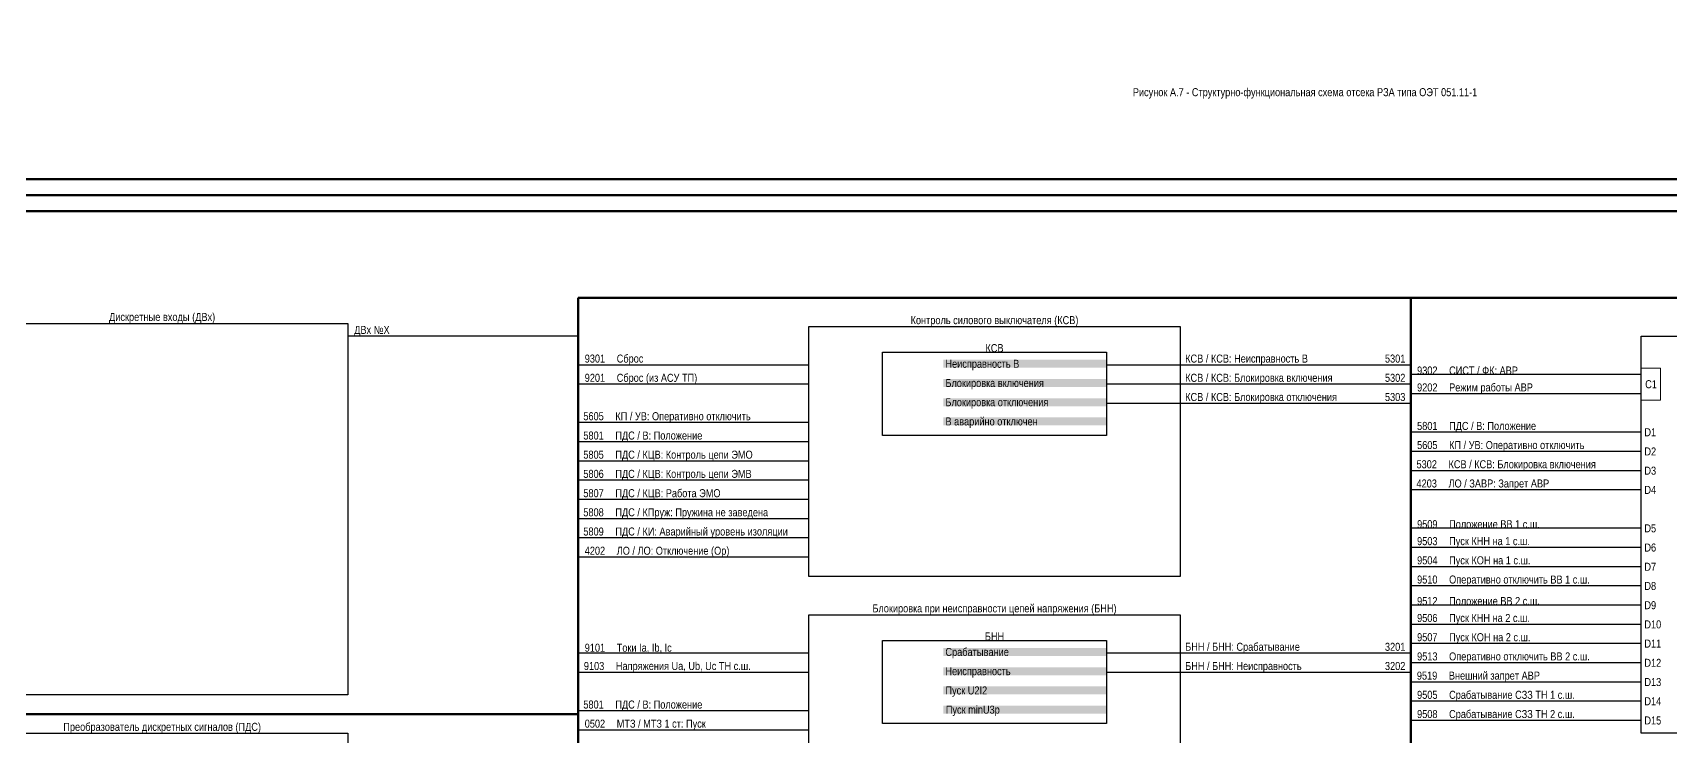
# Model space of a CAD drawing. Header units: millimetres. Extents: x 2179 to 12176, y -20554 to -12004.
# Drawn here: x 3894 to 4405, y -18200 to -17980 of the extents above; entities that cross this region are included whole.
import ezdxf
from ezdxf.enums import TextEntityAlignment as Align

# ---------------------------------------------------------------- set-up
doc = ezdxf.new("R2010")
doc.units = ezdxf.units.MM
for name, color, linetype, lineweight in [('GOOSE', 224, 'Continuous', 30), ('MMS', 190, 'Continuous', 30), ('Внутренняя шина', 4, 'Continuous', 70), ('Вход-Аналоги', 5, 'Continuous', 30), ('Линии связи', 75, 'Continuous', 30), ('Основная', 7, 'Continuous', 30), ('Сигналы внутр.', 13, 'Continuous', 30), ('Тонкая', 7, 'Continuous', 13)]:
    doc.layers.add(name, color=color, linetype=linetype, lineweight=lineweight)
doc.layers.add('Рамка внешняя', color=8, linetype='Continuous', lineweight=40, plot=False)
doc.styles.add('2.5_Gost_RD', font='ARIALN.TTF', dxfattribs={"height": 2.5})
doc.styles.add('Narrow', font='ARIALN.TTF')
doc.styles.add('Табл дан', font='ARIALN.TTF')

# ---------------------------------------------------------------- blocks, each defined once
blk = doc.blocks.new('*U15')
blk.add_lwpolyline([(0, 0), (1189, 0), (1189, 841), (0, 841)], close=True)
at = {"lineweight": 50}
blk.add_lwpolyline([(20, 836), (1184, 836), (1184, 5), (20, 5)], close=True, dxfattribs=at)
at = {"style": '2.5_Gost_RD', "flags": 8}
blk.add_attdef('ФОРМАТ', text='', height=2.5, dxfattribs=at).set_placement((1134, 4), align=Align.TOP_LEFT)

msp = doc.modelspace()

# ---------------------------------------------------------------- linework, layer by layer
at = {"layer": 'Внутренняя шина'}
for points in [[(4064, -18063), (4778, -18063)], [(4064, -18818), (4064, -18063)], [(4324, -18818), (4324, -18063)], [(3804, -18193), (4064, -18193)]]:
    msp.add_lwpolyline(points, dxfattribs=at)
at = {"layer": 'Линии связи', "ltscale": 0.5}
for points in [[(4064, -18075), (3992, -18075)], [(4136, -18102), (4064, -18102)], [(4396, -18105), (4324, -18105)], [(4136, -18108), (4064, -18108)], [(4136, -18114), (4064, -18114)], [(4136, -18120), (4064, -18120)], [(4136, -18126), (4064, -18126)], [(4136, -18132), (4064, -18132)], [(4396, -18135), (4324, -18135)], [(4136, -18138), (4064, -18138)], [(4396, -18141), (4324, -18141)], [(4136, -18144), (4064, -18144)], [(4396, -18147), (4324, -18147)], [(4396, -18159), (4324, -18159)], [(4396, -18165), (4324, -18165)], [(4396, -18171), (4324, -18171)], [(4136, -18174), (4064, -18174)], [(4136, -18192), (4064, -18192)], [(4136, -18198), (4064, -18198)]]:
    msp.add_lwpolyline(points, dxfattribs=at)
at = {"layer": 'Линии связи'}
for points in [[(4136, -18084), (4064, -18084)], [(4324, -18084), (4229, -18084)], [(4136, -18090), (4064, -18090)], [(4324, -18090), (4229, -18090)], [(4396, -18087), (4324, -18087)], [(4324, -18096), (4229, -18096)], [(4396, -18093), (4324, -18093)], [(4396, -18111), (4324, -18111)], [(4396, -18117), (4324, -18117)], [(4396, -18123), (4324, -18123)], [(4396, -18153), (4324, -18153)], [(4324, -18174), (4229, -18174)], [(4396, -18177), (4324, -18177)], [(4136, -18180), (4064, -18180)], [(4324, -18180), (4229, -18180)], [(4396, -18183), (4324, -18183)], [(4396, -18189), (4324, -18189)], [(4396, -18195), (4324, -18195)]]:
    msp.add_lwpolyline(points, dxfattribs=at)
at = {"layer": 'Основная'}
for points in [[(3876, -18071), (3992, -18071), (3992, -18187), (3876, -18187)], [(4136, -18072), (4252, -18072), (4252, -18150), (4136, -18150)], [(4396, -18075), (4512, -18075), (4512, -18199), (4396, -18199)], [(4159, -18080), (4229, -18080), (4229, -18106), (4159, -18106)], [(4136, -18162), (4252, -18162), (4252, -18228), (4136, -18228)], [(4159, -18170), (4229, -18170), (4229, -18196), (4159, -18196)], [(3876, -18199), (3992, -18199), (3992, -18511), (3876, -18511)]]:
    msp.add_lwpolyline(points, close=True, dxfattribs=at)
at = {"layer": 'Тонкая'}
msp.add_lwpolyline([(4396, -18085), (4402, -18085), (4402, -18095), (4396, -18095)], close=True, dxfattribs=at)

# ---------------------------------------------------------------- block references
at = {"layer": 'Рамка внешняя'}
for p in [(3683, -18031), (3683, -18872)]:
    msp.add_blockref('*U15', p, dxfattribs=at)

# ---------------------------------------------------------------- texts
at = {"layer": 'GOOSE', "ltscale": 0.5, "char_height": 2.5, "width": 58, "attachment_point": 7, "style": 'Narrow'}
for s, insert in [('9509^IПоложение ВВ 1 с.ш.', (4326, -18135)), ('9503^IПуск КНН на 1 с.ш.', (4326, -18141)), ('9504^IПуск КОН на 1 с.ш.', (4326, -18147)), ('9512^IПоложение ВВ 2 с.ш.', (4326, -18159)), ('9506^IПуск КНН на 2 с.ш.', (4326, -18165)), ('9507^IПуск КОН на 2 с.ш.', (4326, -18171)), ('\\pt10;9505^IСрабатывание СЗЗ ТН 1 с.ш.', (4326, -18189)), ('\\pt10;9508^IСрабатывание СЗЗ ТН 2 с.ш.', (4326, -18195))]:
    msp.add_mtext(s, dxfattribs=dict(at, insert=insert))
at = {"layer": 'GOOSE', "char_height": 2.5, "attachment_point": 7, "style": 'Narrow'}
for s, insert, width in [('9510^IОперативно отключить ВВ 1 с.ш.', (4326, -18153), 58.277), ('9513^IОперативно отключить ВВ 2 с.ш.', (4326, -18177), 58.277), ('\\pt10,25;9519^IВнешний запрет АВР', (4325.93, -18183), 73.0735)]:
    msp.add_mtext(s, dxfattribs=dict(at, insert=insert, width=width))
at = {"layer": 'MMS', "char_height": 2.5, "attachment_point": 7, "style": 'Narrow'}
for s, insert, width in [('9301^IСброс', (4066, -18084), 58), ('\\pt10;9302^IСИСТ / ФК: АВР', (4326, -18087), 48), ('9201^IСброс (из АСУ ТП)', (4066, -18090), 58), ('9202^IРежим работы АВР', (4326, -18093), 48)]:
    msp.add_mtext(s, dxfattribs=dict(at, insert=insert, width=width))
at = {"layer": 'Вход-Аналоги', "char_height": 2.5, "attachment_point": 7, "style": 'Narrow'}
for s, insert, width in [('9101^IТоки Ia, Ib, Ic', (4066, -18174), 48), ('9103^IНапряжения Ua, Ub, Uc ТН с.ш.', (4065.73, -18180), 53.2651)]:
    msp.add_mtext(s, dxfattribs=dict(at, insert=insert, width=width))
at = {"layer": 'Основная', "style": 'Табл дан'}
for s, p in [('C1', (4397.25, -18090)), ('D5', (4397, -18135)), ('D6', (4397, -18141)), ('D8', (4397, -18153)), ('D9', (4397, -18159)), ('D10', (4397, -18165))]:
    msp.add_text(s, height=2.5, dxfattribs=at).set_placement(p, align=Align.MIDDLE_LEFT)
at = {"layer": 'Основная', "ltscale": 0.5, "style": 'Табл дан'}
for s, p in [('D1', (4397, -18105)), ('D2', (4397, -18111)), ('D3', (4397, -18117)), ('D4', (4397, -18123)), ('D7', (4397, -18147)), ('D11', (4397, -18171)), ('D12', (4397, -18177)), ('D13', (4397, -18183)), ('D14', (4397, -18189)), ('D15', (4397, -18195))]:
    msp.add_text(s, height=2.5, dxfattribs=at).set_placement(p, align=Align.MIDDLE_LEFT)
at = {"layer": 'Основная', "char_height": 2.5, "attachment_point": 8, "style": 'Narrow'}
for s, insert, width in [('\\pt55,447.5;Рисунок А.7 - Структурно-функциональная схема отсека РЗА типа ОЭТ 051.11-1', (4291, -18000.81), 974), ('Дискретные входы (ДВх)', (3934, -18071), 116), ('Контроль силового выключателя (КСВ)', (4194, -18072), 116), ('КСВ', (4194, -18080), 70), ('Блокировка при неисправности цепей напряжения (БНН)', (4194, -18162), 116), ('\\A1;БНН', (4194, -18170), 70), ('Преобразователь дискретных сигналов (ПДС)', (3934, -18199), 116)]:
    msp.add_mtext(s, dxfattribs=dict(at, insert=insert, width=width))
at = {"layer": 'Основная', "char_height": 2.5, "width": 51, "attachment_point": 4, "style": 'Narrow', "bg_fill": 1, "box_fill_scale": 1, "bg_fill_color": 9, "bg_fill_transparency": 0}
for s, insert in [('\\pl0.67568;Неисправность В', (4178, -18084)), ('\\pl0.67568;Блокировка включения', (4178, -18090)), ('\\pl0.67568;Блокировка отключения', (4178, -18096)), ('\\pl0.67568;В аварийно отключен', (4178, -18102)), ('\\pl0.67568;Срабатывание', (4178, -18173.99)), ('\\pl0.67568;Неисправность', (4178, -18179.99)), ('\\pl0.67568;Пуск U2I2', (4178, -18186)), (' Пуск {\\A1;minU3p}', (4178, -18192))]:
    msp.add_mtext(s, dxfattribs=dict(at, insert=insert))
at = {"layer": 'Сигналы внутр.', "char_height": 2.5, "attachment_point": 7}
for s, insert, width, style in [('ДВх №X', (3994, -18075), 58, 'Narrow'), ('КСВ / КСВ: Неисправность В^I^I^I   5301', (4253.57, -18084), 71.43, 'Табл дан'), ('КСВ / КСВ: Блокировка включения^I^I   5302', (4253.57, -18090), 71.43, 'Табл дан'), ('КСВ / КСВ: Блокировка отключения^I^I   5303^I', (4253.57, -18096), 71.43, 'Табл дан'), ('5605^IКП / УВ: Оперативно отключить', (4065.57, -18102), 70.43, 'Табл дан'), ('5801^IПДС / В: Положение^I', (4065.57, -18108), 70.43, 'Табл дан'), ('5805^IПДС / КЦВ: Контроль цепи ЭМО', (4065.57, -18114), 70.43, 'Табл дан'), ('5605^IКП / УВ: Оперативно отключить', (4326, -18111), 70, 'Narrow'), ('5806^IПДС / КЦВ: Контроль цепи ЭМВ', (4065.57, -18120), 70.43, 'Табл дан'), ('5302^IКСВ / КСВ: Блокировка включения', (4325.82, -18117), 63, 'Narrow'), ('4203^IЛО / ЗАВР: Запрет АВР', (4325.82, -18123), 63, 'Narrow'), ('5807^IПДС / КЦВ: Работа ЭМО', (4065.57, -18126), 70.43, 'Табл дан'), ('5808^IПДС / КПруж: Пружина не заведена', (4065.57, -18132), 70.43, 'Табл дан'), ('5809^IПДС / КИ: Аварийный уровень изоляции', (4065.57, -18138), 70.43, 'Табл дан'), ('БНН / БНН: Срабатывание^I^I   ^I   3201^I', (4253.57, -18174), 70.43, 'Табл дан'), ('БНН / БНН: Неисправность^I^I   ^I   3202^I', (4253.57, -18180), 70.43, 'Табл дан'), ('5801^IПДС / В: Положение', (4065.57, -18192), 41, 'Табл дан'), ('0502^IМТЗ / {\\A1;МТЗ 1 ст: Пуск}', (4066, -18198), 58, 'Narrow')]:
    msp.add_mtext(s, dxfattribs=dict(at, insert=insert, width=width, style=style))
at = {"layer": 'Сигналы внутр.', "ltscale": 0.5, "char_height": 2.5, "width": 58, "attachment_point": 7, "style": 'Narrow'}
for s, insert in [('5801^IПДС / В: Положение', (4326, -18105)), ('4202^IЛО / ЛО: Отключение (Op)', (4066, -18144))]:
    msp.add_mtext(s, dxfattribs=dict(at, insert=insert))

doc.saveas('drawing.dxf')
